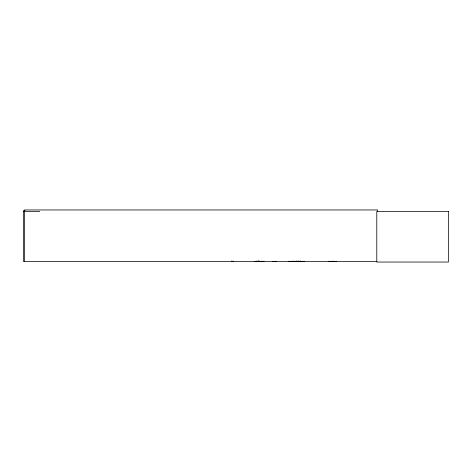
<?xml version="1.0" encoding="UTF-8"?>
<svg xmlns="http://www.w3.org/2000/svg" width="472" height="472" viewBox="0 0 472 472"><rect width="100%" height="100%" fill="white"/><g stroke="black" fill="none" stroke-linecap="round" stroke-linejoin="round"><path stroke-width="0.71" d="M288.852 261.565L304.133 261.565L304.133 261.199M258.095 261.565L258.013 260.986M25.075 210.488L23.6 210.488L23.6 261.618L376.88 261.618M23.6 211.438L39.79 211.438M336.554 261.512L328.96 261.565L328.96 261.199M377.618 211.438L377.618 209.957L24.432 209.957L24.432 261.618M336.554 261.199L336.554 261.618M332.89 261.093L332.89 261.618M332.624 261.093L332.624 261.618M302.664 261.199L302.664 261.618M300.469 261.093L300.469 261.618M300.21 261.093L300.21 261.618M299.803 261.199L299.803 261.618M299.124 261.199L299.124 261.618M299 261.093L299 261.618M298.735 261.093L298.735 261.618M298.251 261.093L298.257 261.618M296.546 261.199L296.546 261.618M296.457 261.093L296.457 261.618M296.257 261.093L296.257 261.618M295.071 261.199L295.071 261.618M294.9 261.199L294.9 261.618M294.003 261.199L294.003 261.618M292.646 261.093L292.646 261.618M292.445 261.093L292.445 261.618M289.1 261.199L289.1 261.618M276.161 261.618L272.663 261.618M263.889 261.199L263.889 261.618M262.237 261.199L262.243 261.618L254.644 261.618L254.65 261.199M261.889 261.199L261.889 261.618M261.488 261.199L261.488 261.618M259.883 261.199L259.883 261.618M259.299 261.093L259.299 261.618M258.579 261.093L258.573 261.618M258.432 261.199L258.479 261.618M258.373 260.986L258.308 261.618M256.538 260.986L256.538 261.618M233.068 260.986L233.068 261.618M231.593 260.986L231.593 261.618M448.4 211.438L376.786 211.438L376.786 262.043L448.4 262.043L448.4 211.438"/></g></svg>
